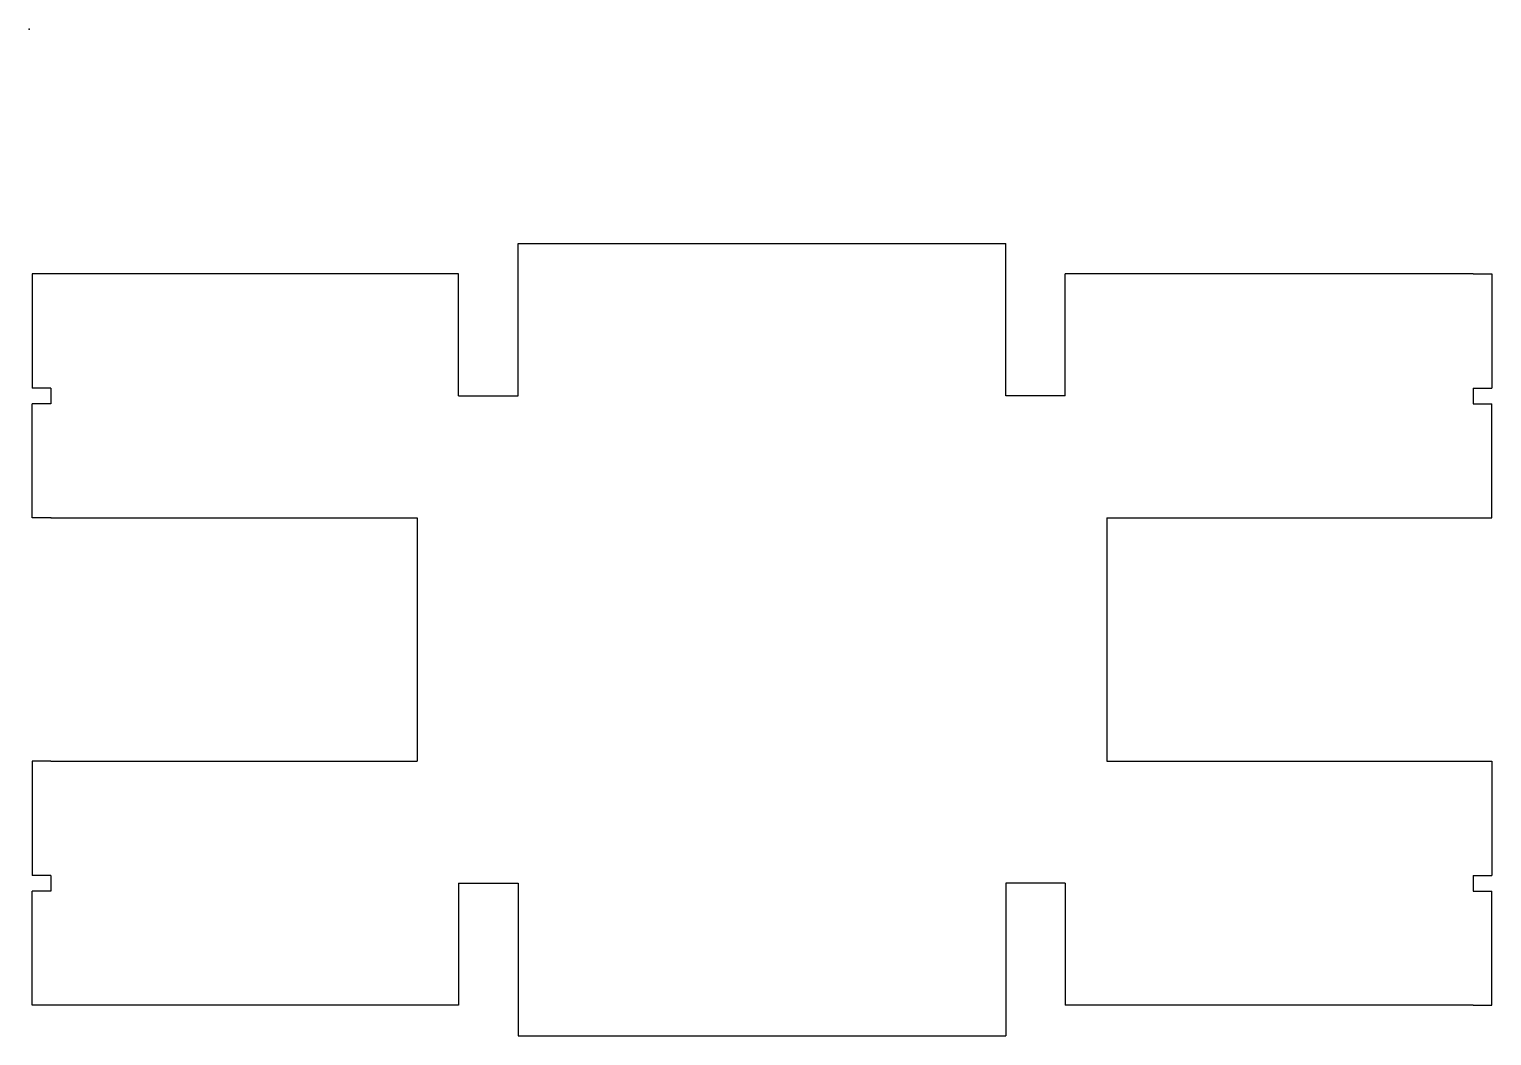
# Model space of a CAD drawing. Header units: millimetres. Extents: x 0 to 608, y -419 to 0.
import ezdxf

# ---------------------------------------------------------------- set-up
doc = ezdxf.new("R2010")
doc.units = ezdxf.units.MM
doc.header["$MEASUREMENT"] = 0
doc.layers.add('sheetmetalstool v2_sheetmetalbox2', color=7, linetype='Continuous')

msp = doc.modelspace()

# ---------------------------------------------------------------- linework, layer by layer
at = {"layer": 'sheetmetalstool v2_sheetmetalbox2'}
for p, q in [((203.38, -89.14), (406.22, -89.14)), ((203.38, -152.58), (203.38, -89.14)), ((406.22, -152.58), (406.22, -89.14)), ((8.96, -101.82), (1.16, -101.8)), ((1.16, -101.8), (1.16, -149.3)), ((178.6, -101.82), (8.96, -101.82)), ((178.6, -152.58), (178.6, -101.82)), ((600.64, -101.82), (431, -101.82)), ((431, -152.58), (431, -101.82)), ((600.64, -101.82), (608.44, -101.8)), ((608.44, -101.8), (608.44, -149.3)), ((8.96, -149.3), (1.16, -149.3)), ((8.96, -149.3), (8.96, -155.85)), ((600.64, -149.3), (600.64, -155.85)), ((600.64, -149.3), (608.44, -149.3)), ((8.96, -155.85), (1.16, -155.85)), ((1.16, -203.36), (1.16, -155.85)), ((178.6, -152.58), (203.38, -152.58)), ((431, -152.58), (406.22, -152.58)), ((600.64, -155.85), (608.44, -155.85)), ((608.44, -203.36), (608.44, -155.85)), ((9.05, -203.38), (1.16, -203.36)), ((8.96, -203.38), (161.36, -203.38)), ((161.36, -203.38), (161.36, -304.62)), ((448.24, -203.38), (600.64, -203.38)), ((448.24, -203.38), (448.24, -304.62)), ((600.64, -203.38), (608.44, -203.36)), ((8.96, -304.62), (1.16, -304.62)), ((1.16, -304.62), (1.16, -352.13)), ((8.96, -304.62), (161.36, -304.62)), ((448.24, -304.62), (600.64, -304.62)), ((600.62, -304.62), (608.44, -304.64)), ((608.44, -304.64), (608.44, -352.15)), ((8.96, -352.13), (1.16, -352.13)), ((8.96, -352.13), (8.96, -358.68)), ((600.64, -352.15), (608.44, -352.15)), ((600.64, -352.15), (600.64, -358.7)), ((1.16, -406.18), (1.16, -358.68)), ((8.96, -358.68), (1.16, -358.68)), ((178.6, -355.42), (178.6, -406.18)), ((178.6, -355.42), (203.38, -355.42)), ((203.38, -355.42), (203.38, -418.86)), ((431, -355.42), (406.22, -355.42)), ((406.22, -355.42), (406.22, -418.86)), ((431, -355.42), (431, -406.18)), ((600.64, -358.7), (608.44, -358.7)), ((608.44, -406.2), (608.44, -358.7)), ((8.96, -406.18), (1.16, -406.18)), ((178.6, -406.18), (8.96, -406.18)), ((600.64, -406.18), (431, -406.18)), ((600.64, -406.18), (608.44, -406.2)), ((203.38, -418.86), (406.22, -418.86))]:
    msp.add_line(p, q, dxfattribs=at)
msp.add_point((0, 0), dxfattribs=at)

doc.saveas('drawing.dxf')
